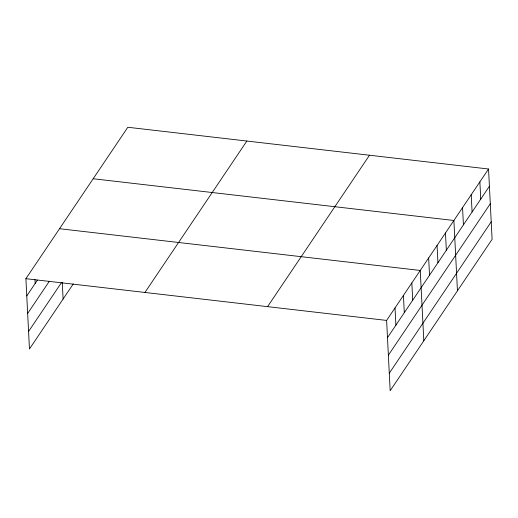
<?xml version="1.0" encoding="UTF-8"?>
<svg xmlns="http://www.w3.org/2000/svg" width="518" height="518" viewBox="0 0 518 518"><rect width="100%" height="100%" fill="white"/><g stroke="black" fill="none" stroke-linecap="round" stroke-linejoin="round"><path stroke-width="0.78" d="M73.278 283.909L29.461 348.996L25.9 278.684L127.829 127.266L488.539 169.004L492.1 239.316L390.171 390.734L386.609 320.422L488.539 169.004M26.774 295.933L37.393 280.154M27.661 313.442L49.346 281.229M28.574 331.488L61.325 282.834M144.936 292.456L246.866 141.038M267.573 306.65L369.502 155.232M387.483 337.665L489.413 186.247M388.37 355.18L490.3 203.762M389.283 373.219L491.213 221.801M93.175 178.749L453.885 220.487L457.446 290.799M59.538 228.716L420.247 270.454L423.808 340.766M25.9 278.684L386.609 320.422M479.875 181.87L480.749 199.119M471.212 194.742L472.086 211.985M462.548 207.614L463.422 224.857M445.474 232.977L446.348 250.22M437.062 245.467L437.937 262.71M428.651 257.958L429.526 275.207M411.836 282.945L412.71 300.187M403.425 295.435L404.299 312.684M395.02 307.932L395.894 325.174M62.251 282.316L63.099 299.028M34.984 279.519L35.185 283.437"/></g></svg>
